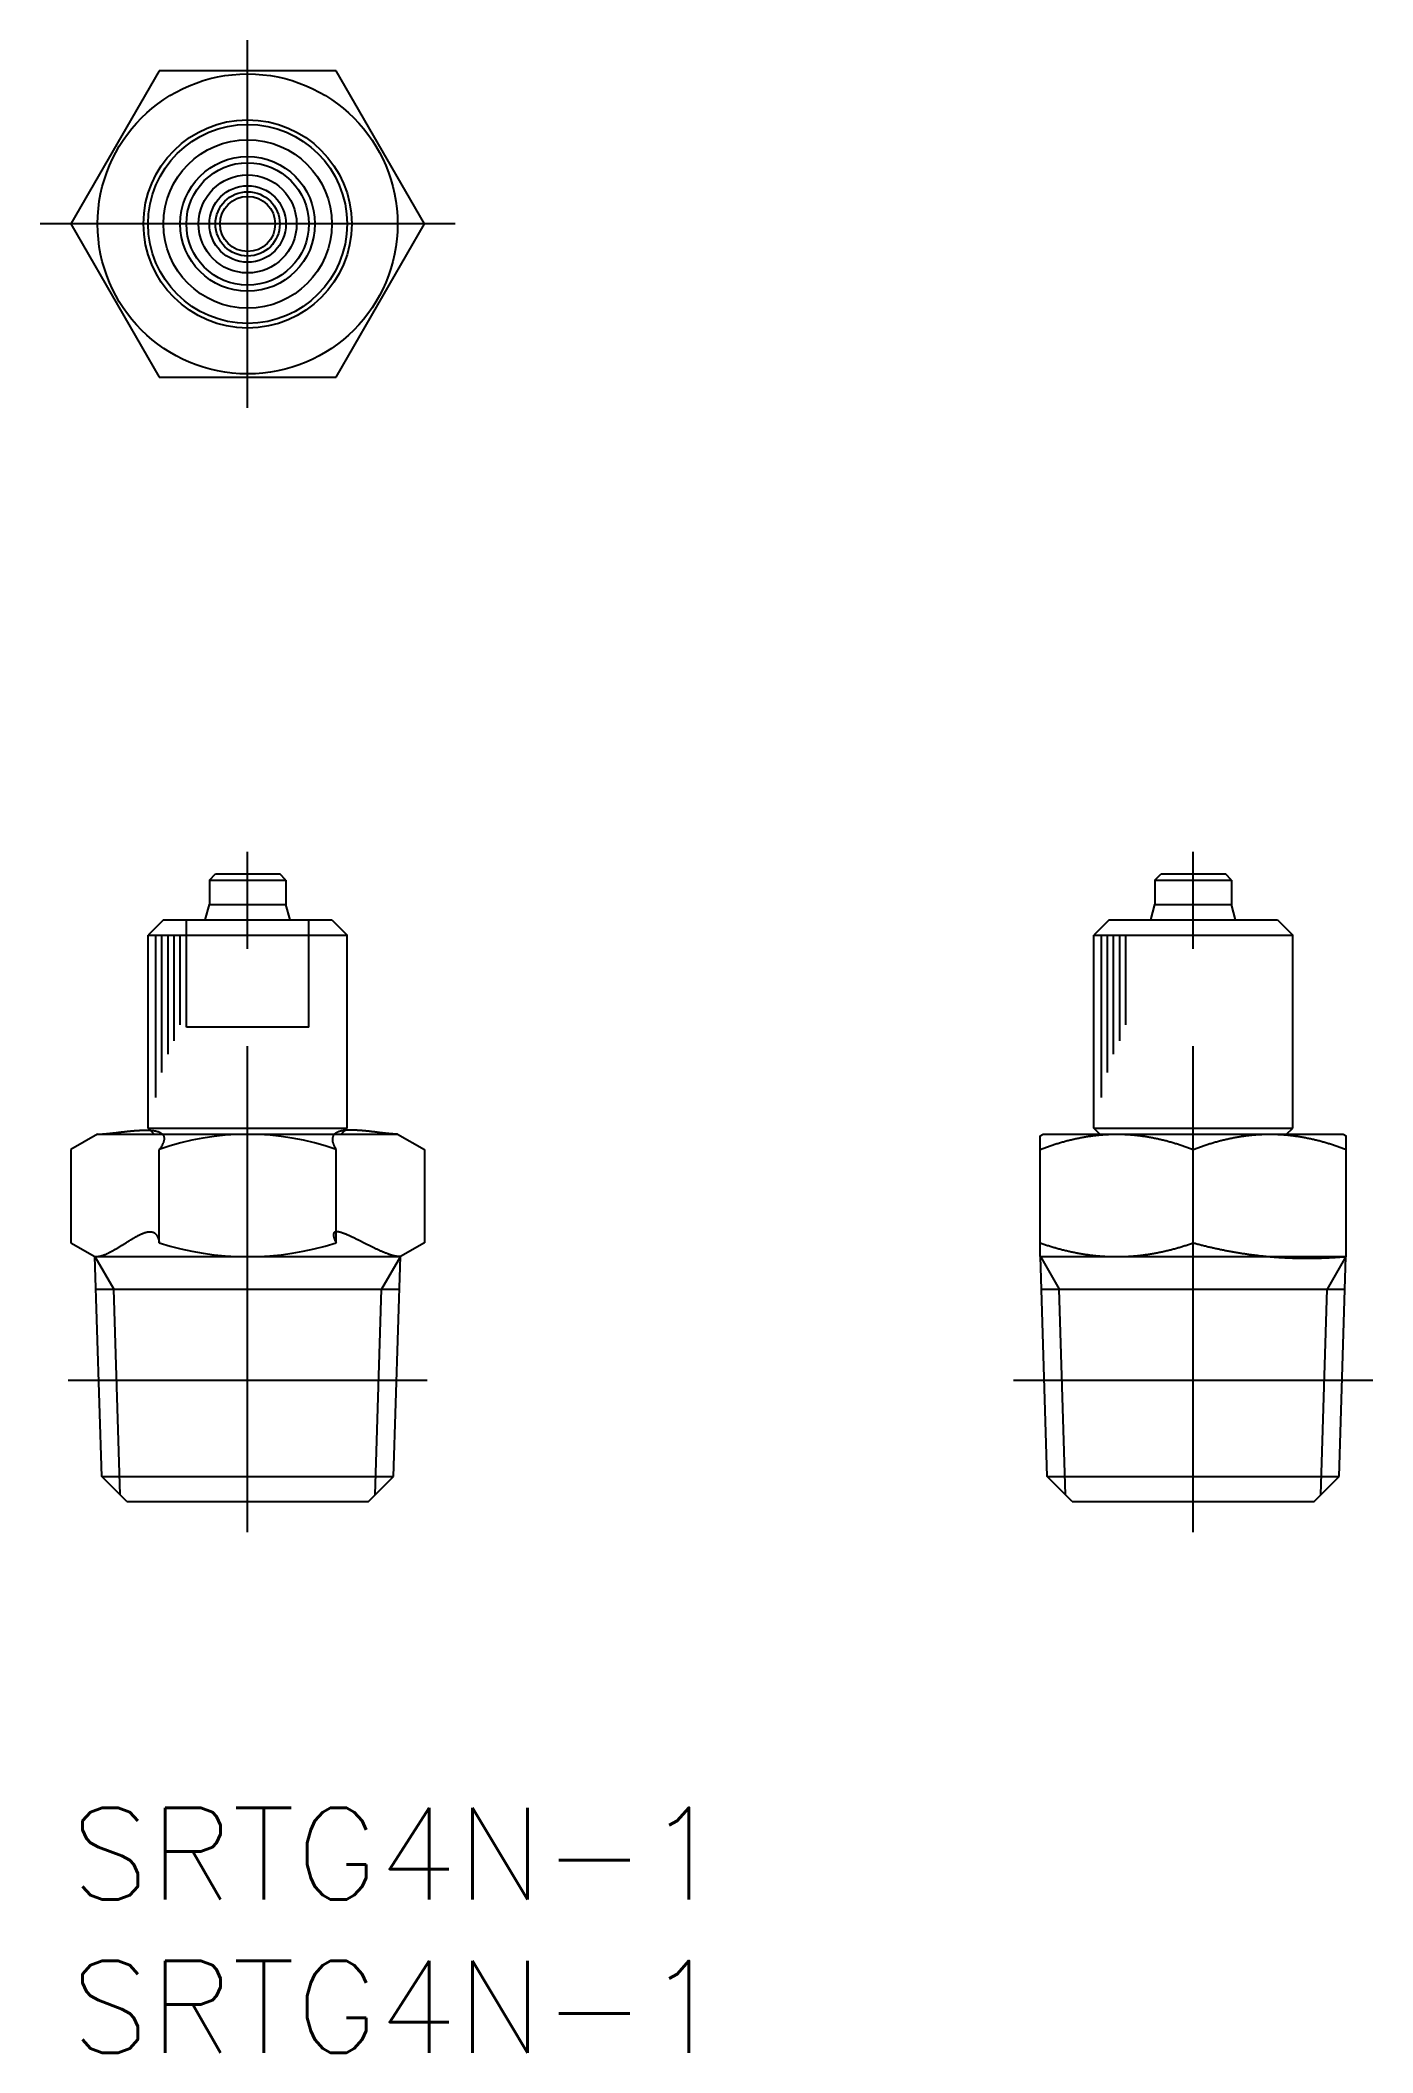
# Model space of a CAD drawing. Extents: x -1 to 42.5, y -8 to 57.7.
import ezdxf

# ---------------------------------------------------------------- set-up
doc = ezdxf.new("R2010")
doc.units = 0
doc.header["$LTSCALE"] = 0.5
doc.linetypes.add('CENTER', pattern=[50.8, 31.75, -6.35, 6.35, -6.35])
doc.linetypes.add('DASHED', pattern=[19.05, 12.7, -6.35])
for name, color, linetype in [('MSM_CENTER', 1, 'CENTER'), ('MSM_CONTINUOUS', 7, 'CONTINUOUS'), ('MSM_DASHED', 4, 'DASHED'), ('MSM_NARROW', 5, 'CONTINUOUS'), ('MSM_PART_NUMBER', 7, 'CONTINUOUS')]:
    doc.layers.add(name, color=color, linetype=linetype)
doc.styles.get("Standard").update_dxf_attribs({"font": 'txt.shx', "height": 3, "bigfont": 'bigfont.shx'})

# ---------------------------------------------------------------- blocks, each defined once
blk = doc.blocks.new('*U2')
at = {"layer": 'MSM_PART_NUMBER'}
blk.add_text('SRTG4N-1', height=3, dxfattribs=at).set_placement((0, -3))
blk = doc.blocks.new('*U3')
at = {"layer": 'MSM_PART_NUMBER'}
blk.add_text('SRTG4N-1', height=3, dxfattribs=at).set_placement((0, -8))

msp = doc.modelspace()

# ---------------------------------------------------------------- linework, layer by layer
at = {"layer": 'MSM_CENTER'}
for p, q in [((5.775, 45.727), (5.775, 57.727)), ((12.549, 51.727), (-0.998, 51.727)), ((5.775, 9), (5.775, 31.5)), ((36.658, 9), (36.658, 31.5)), ((-0.089, 13.97), (11.639, 13.97)), ((30.794, 13.97), (42.522, 13.97))]:
    msp.add_line(p, q, dxfattribs=at)
at = {"layer": 'MSM_CONTINUOUS'}
for p, q in [((2.889, 56.727), (0.002, 51.727)), ((8.662, 56.727), (2.889, 56.727)), ((11.549, 51.727), (8.662, 56.727)), ((0.002, 51.727), (2.889, 46.727)), ((8.662, 46.727), (11.549, 51.727)), ((2.889, 46.727), (8.662, 46.727)), ((4.525, 30.3), (4.725, 30.5)), ((4.525, 30.3), (4.525, 29.506)), ((4.525, 30.3), (7.025, 30.3)), ((4.725, 30.5), (6.825, 30.5)), ((7.025, 30.3), (6.825, 30.5)), ((7.025, 30.3), (7.025, 29.506)), ((35.408, 30.3), (35.608, 30.5)), ((35.408, 30.3), (37.908, 30.3)), ((35.408, 30.3), (35.408, 29.506)), ((35.608, 30.5), (37.708, 30.5)), ((37.908, 30.3), (37.708, 30.5)), ((37.908, 30.3), (37.908, 29.506)), ((3.025, 29), (2.525, 28.5)), ((3.025, 29), (8.525, 29)), ((4.39, 29), (4.525, 29.506)), ((4.525, 29.506), (7.025, 29.506)), ((7.161, 29), (7.025, 29.506)), ((8.525, 29), (9.025, 28.5)), ((33.908, 29), (33.408, 28.5)), ((33.908, 29), (39.408, 29)), ((35.272, 29), (35.408, 29.506)), ((35.408, 29.506), (37.908, 29.506)), ((38.043, 29), (37.908, 29.506)), ((39.408, 29), (39.908, 28.5)), ((2.525, 28.5), (9.025, 28.5)), ((2.525, 22.2), (2.525, 28.5)), ((9.025, 22.2), (9.025, 28.5)), ((33.408, 22.2), (33.408, 28.5)), ((33.408, 28.5), (39.908, 28.5)), ((39.908, 22.2), (39.908, 28.5)), ((0.875, 22), (0.002, 21.496)), ((0.875, 22), (10.675, 22)), ((2.525, 22.2), (9.025, 22.2)), ((2.725, 22), (2.525, 22.2)), ((8.825, 22), (9.025, 22.2)), ((10.675, 22), (11.549, 21.496)), ((31.658, 21.942), (31.758, 22)), ((31.658, 18.006), (31.658, 21.942)), ((31.758, 22), (41.558, 22)), ((33.608, 22), (33.408, 22.2)), ((33.408, 22.2), (39.908, 22.2)), ((39.708, 22), (39.908, 22.2)), ((41.558, 22), (41.658, 21.942)), ((41.658, 18.006), (41.658, 21.942)), ((0.002, 21.496), (0.002, 18.452)), ((2.889, 18.452), (2.889, 21.496)), ((8.662, 18.452), (8.662, 21.496)), ((11.549, 21.496), (11.549, 18.452)), ((36.658, 18.452), (36.658, 21.496)), ((0.002, 18.452), (0.785, 18)), ((11.549, 18.452), (10.765, 18)), ((1.01, 10.815), (0.785, 18)), ((0.785, 18), (10.765, 18)), ((10.541, 10.815), (10.765, 18)), ((31.658, 18.006), (31.668, 18)), ((31.668, 18), (41.648, 18)), ((31.892, 10.815), (31.668, 18)), ((41.423, 10.815), (41.648, 18)), ((41.648, 18), (41.658, 18.006)), ((0.819, 16.936), (10.732, 16.936)), ((31.701, 16.936), (41.615, 16.936)), ((1.01, 10.815), (10.541, 10.815)), ((1.825, 10), (1.01, 10.815)), ((9.725, 10), (10.541, 10.815)), ((32.708, 10), (31.892, 10.815)), ((31.892, 10.815), (41.423, 10.815)), ((40.608, 10), (41.423, 10.815)), ((1.825, 10), (9.725, 10)), ((32.708, 10), (40.608, 10))]:
    msp.add_line(p, q, dxfattribs=at)
for points in [[(0.875, 22, 0), (0.888, 22, 0), (0.902, 22, 0), (0.916, 22, 0), (0.93, 22, 0), (0.944, 22.001, 0), (0.959, 22.001, 0), (0.974, 22.002, 0), (0.989, 22.003, 0), (1.005, 22.004, 0), (1.021, 22.005, 0), (1.037, 22.006, 0), (1.053, 22.007, 0), (1.07, 22.008, 0), (1.087, 22.009, 0), (1.104, 22.011, 0), (1.121, 22.012, 0), (1.139, 22.014, 0), (1.157, 22.015, 0), (1.175, 22.017, 0), (1.193, 22.019, 0), (1.211, 22.021, 0), (1.23, 22.023, 0), (1.249, 22.024, 0), (1.268, 22.027, 0), (1.287, 22.029, 0), (1.306, 22.031, 0), (1.326, 22.033, 0), (1.345, 22.035, 0), (1.365, 22.037, 0), (1.385, 22.04, 0), (1.405, 22.042, 0), (1.425, 22.044, 0), (1.446, 22.047, 0), (1.466, 22.049, 0), (1.487, 22.051, 0), (1.507, 22.054, 0), (1.528, 22.056, 0), (1.549, 22.059, 0), (1.57, 22.061, 0), (1.591, 22.064, 0), (1.612, 22.066, 0), (1.633, 22.069, 0), (1.655, 22.071, 0), (1.676, 22.074, 0), (1.697, 22.076, 0), (1.719, 22.079, 0), (1.74, 22.081, 0), (1.762, 22.083, 0), (1.783, 22.086, 0), (1.805, 22.088, 0), (1.826, 22.09, 0), (1.848, 22.093, 0), (1.87, 22.095, 0), (1.891, 22.097, 0), (1.913, 22.099, 0), (1.934, 22.102, 0), (1.956, 22.104, 0), (1.977, 22.106, 0), (1.999, 22.108, 0), (2.02, 22.11, 0), (2.041, 22.112, 0), (2.063, 22.113, 0), (2.084, 22.115, 0), (2.105, 22.117, 0), (2.126, 22.118, 0), (2.147, 22.12, 0), (2.168, 22.121, 0), (2.189, 22.123, 0), (2.21, 22.124, 0), (2.23, 22.125, 0), (2.251, 22.126, 0), (2.271, 22.127, 0), (2.291, 22.128, 0), (2.312, 22.129, 0), (2.332, 22.13, 0), (2.351, 22.13, 0), (2.371, 22.131, 0), (2.391, 22.131, 0), (2.41, 22.131, 0), (2.429, 22.132, 0), (2.448, 22.132, 0), (2.467, 22.131, 0), (2.486, 22.131, 0), (2.504, 22.131, 0), (2.523, 22.13, 0), (2.541, 22.13, 0), (2.559, 22.129, 0), (2.576, 22.128, 0), (2.594, 22.127, 0), (2.611, 22.126, 0), (2.628, 22.124, 0), (2.645, 22.123, 0), (2.661, 22.121, 0), (2.678, 22.119, 0), (2.694, 22.117, 0), (2.709, 22.115, 0), (2.725, 22.112, 0), (2.74, 22.11, 0), (2.755, 22.107, 0), (2.769, 22.104, 0), (2.784, 22.101, 0), (2.798, 22.098, 0), (2.811, 22.094, 0), (2.825, 22.091, 0), (2.838, 22.087, 0), (2.85, 22.083, 0), (2.863, 22.078, 0), (2.875, 22.074, 0), (2.886, 22.069, 0), (2.898, 22.064, 0), (2.909, 22.059, 0), (2.919, 22.054, 0), (2.929, 22.048, 0), (2.939, 22.042, 0), (2.949, 22.036, 0), (2.958, 22.03, 0), (2.966, 22.024, 0), (2.975, 22.017, 0), (2.983, 22.01, 0), (2.99, 22.003, 0), (2.997, 21.995, 0), (3.004, 21.987, 0), (3.01, 21.979, 0), (3.015, 21.971, 0), (3.021, 21.963, 0), (3.025, 21.954, 0), (3.03, 21.945, 0), (3.034, 21.936, 0), (3.037, 21.926, 0), (3.04, 21.916, 0), (3.042, 21.906, 0), (3.044, 21.895, 0), (3.046, 21.885, 0), (3.047, 21.874, 0), (3.047, 21.863, 0), (3.047, 21.851, 0), (3.047, 21.839, 0), (3.045, 21.827, 0), (3.044, 21.814, 0), (3.041, 21.802, 0), (3.039, 21.788, 0), (3.035, 21.775, 0), (3.032, 21.761, 0), (3.027, 21.747, 0), (3.022, 21.733, 0), (3.016, 21.718, 0), (3.01, 21.703, 0), (3.004, 21.688, 0), (2.996, 21.672, 0), (2.988, 21.656, 0), (2.98, 21.64, 0), (2.97, 21.623, 0), (2.961, 21.606, 0), (2.95, 21.588, 0), (2.939, 21.57, 0), (2.927, 21.552, 0), (2.915, 21.534, 0), (2.902, 21.515, 0), (2.888, 21.496, 0)], [(10.675, 22, 0), (10.662, 22, 0), (10.648, 22, 0), (10.634, 22, 0), (10.62, 22, 0), (10.606, 22.001, 0), (10.591, 22.001, 0), (10.577, 22.002, 0), (10.562, 22.003, 0), (10.546, 22.004, 0), (10.531, 22.005, 0), (10.515, 22.006, 0), (10.499, 22.007, 0), (10.482, 22.008, 0), (10.466, 22.009, 0), (10.449, 22.011, 0), (10.432, 22.012, 0), (10.415, 22.014, 0), (10.398, 22.015, 0), (10.38, 22.017, 0), (10.362, 22.019, 0), (10.344, 22.021, 0), (10.326, 22.023, 0), (10.308, 22.024, 0), (10.29, 22.027, 0), (10.271, 22.029, 0), (10.252, 22.031, 0), (10.233, 22.033, 0), (10.214, 22.035, 0), (10.195, 22.037, 0), (10.176, 22.04, 0), (10.156, 22.042, 0), (10.137, 22.044, 0), (10.117, 22.047, 0), (10.097, 22.049, 0), (10.077, 22.051, 0), (10.057, 22.054, 0), (10.037, 22.056, 0), (10.017, 22.059, 0), (9.997, 22.061, 0), (9.977, 22.064, 0), (9.956, 22.066, 0), (9.936, 22.069, 0), (9.915, 22.071, 0), (9.895, 22.074, 0), (9.874, 22.076, 0), (9.854, 22.079, 0), (9.833, 22.081, 0), (9.812, 22.083, 0), (9.792, 22.086, 0), (9.771, 22.088, 0), (9.75, 22.09, 0), (9.729, 22.093, 0), (9.709, 22.095, 0), (9.688, 22.097, 0), (9.667, 22.099, 0), (9.646, 22.102, 0), (9.626, 22.104, 0), (9.605, 22.106, 0), (9.584, 22.108, 0), (9.564, 22.11, 0), (9.543, 22.112, 0), (9.523, 22.113, 0), (9.502, 22.115, 0), (9.482, 22.117, 0), (9.461, 22.118, 0), (9.441, 22.12, 0), (9.421, 22.121, 0), (9.401, 22.123, 0), (9.381, 22.124, 0), (9.361, 22.125, 0), (9.341, 22.126, 0), (9.321, 22.127, 0), (9.302, 22.128, 0), (9.282, 22.129, 0), (9.263, 22.13, 0), (9.244, 22.13, 0), (9.225, 22.131, 0), (9.206, 22.131, 0), (9.187, 22.131, 0), (9.168, 22.132, 0), (9.15, 22.132, 0), (9.132, 22.131, 0), (9.113, 22.131, 0), (9.096, 22.131, 0), (9.078, 22.13, 0), (9.06, 22.13, 0), (9.043, 22.129, 0), (9.026, 22.128, 0), (9.008, 22.127, 0), (8.992, 22.126, 0), (8.975, 22.124, 0), (8.959, 22.123, 0), (8.943, 22.121, 0), (8.927, 22.119, 0), (8.911, 22.117, 0), (8.896, 22.115, 0), (8.88, 22.112, 0), (8.865, 22.11, 0), (8.851, 22.107, 0), (8.836, 22.104, 0), (8.822, 22.101, 0), (8.808, 22.098, 0), (8.795, 22.094, 0), (8.782, 22.091, 0), (8.769, 22.087, 0), (8.756, 22.083, 0), (8.744, 22.078, 0), (8.732, 22.074, 0), (8.72, 22.069, 0), (8.708, 22.064, 0), (8.697, 22.059, 0), (8.686, 22.054, 0), (8.676, 22.048, 0), (8.666, 22.042, 0), (8.656, 22.036, 0), (8.647, 22.03, 0), (8.638, 22.024, 0), (8.629, 22.017, 0), (8.621, 22.01, 0), (8.613, 22.003, 0), (8.606, 21.995, 0), (8.598, 21.987, 0), (8.592, 21.979, 0), (8.585, 21.971, 0), (8.579, 21.963, 0), (8.574, 21.954, 0), (8.569, 21.945, 0), (8.564, 21.936, 0), (8.56, 21.926, 0), (8.556, 21.916, 0), (8.553, 21.906, 0), (8.55, 21.895, 0), (8.548, 21.885, 0), (8.546, 21.874, 0), (8.544, 21.863, 0), (8.543, 21.851, 0), (8.542, 21.839, 0), (8.542, 21.827, 0), (8.543, 21.814, 0), (8.544, 21.802, 0), (8.545, 21.788, 0), (8.547, 21.775, 0), (8.549, 21.761, 0), (8.552, 21.747, 0), (8.556, 21.733, 0), (8.56, 21.718, 0), (8.564, 21.703, 0), (8.569, 21.688, 0), (8.575, 21.672, 0), (8.581, 21.656, 0), (8.588, 21.64, 0), (8.595, 21.623, 0), (8.603, 21.606, 0), (8.611, 21.588, 0), (8.62, 21.57, 0), (8.629, 21.552, 0), (8.64, 21.534, 0), (8.65, 21.515, 0), (8.662, 21.496, 0)], [(31.657, 21.496, 0), (31.687, 21.508, 0), (31.717, 21.519, 0), (31.747, 21.531, 0), (31.777, 21.543, 0), (31.807, 21.554, 0), (31.837, 21.565, 0), (31.867, 21.577, 0), (31.897, 21.588, 0), (31.928, 21.599, 0), (31.958, 21.609, 0), (31.988, 21.62, 0), (32.019, 21.63, 0), (32.049, 21.641, 0), (32.08, 21.651, 0), (32.11, 21.661, 0), (32.141, 21.671, 0), (32.172, 21.681, 0), (32.203, 21.691, 0), (32.233, 21.7, 0), (32.264, 21.71, 0), (32.295, 21.719, 0), (32.326, 21.728, 0), (32.357, 21.737, 0), (32.388, 21.746, 0), (32.419, 21.755, 0), (32.45, 21.764, 0), (32.481, 21.772, 0), (32.513, 21.78, 0), (32.544, 21.788, 0), (32.575, 21.796, 0), (32.606, 21.804, 0), (32.638, 21.812, 0), (32.669, 21.82, 0), (32.701, 21.827, 0), (32.732, 21.834, 0), (32.764, 21.842, 0), (32.795, 21.849, 0), (32.827, 21.855, 0), (32.858, 21.862, 0), (32.89, 21.869, 0), (32.922, 21.875, 0), (32.953, 21.881, 0), (32.985, 21.887, 0), (33.017, 21.893, 0), (33.049, 21.899, 0), (33.081, 21.905, 0), (33.112, 21.91, 0), (33.144, 21.916, 0), (33.176, 21.921, 0), (33.208, 21.926, 0), (33.24, 21.931, 0), (33.272, 21.935, 0), (33.304, 21.94, 0), (33.336, 21.944, 0), (33.368, 21.948, 0), (33.4, 21.953, 0), (33.432, 21.956, 0), (33.464, 21.96, 0), (33.497, 21.964, 0), (33.529, 21.967, 0), (33.561, 21.97, 0), (33.593, 21.973, 0), (33.625, 21.976, 0), (33.657, 21.979, 0), (33.69, 21.982, 0), (33.722, 21.984, 0), (33.754, 21.986, 0), (33.786, 21.988, 0), (33.818, 21.99, 0), (33.851, 21.992, 0), (33.883, 21.994, 0), (33.915, 21.995, 0), (33.948, 21.996, 0), (33.98, 21.997, 0), (34.012, 21.998, 0), (34.044, 21.999, 0), (34.077, 21.999, 0), (34.109, 22, 0), (34.141, 22, 0), (34.174, 22, 0), (34.206, 22, 0), (34.238, 21.999, 0), (34.27, 21.999, 0), (34.303, 21.998, 0), (34.335, 21.997, 0), (34.367, 21.996, 0), (34.4, 21.995, 0), (34.432, 21.994, 0), (34.464, 21.992, 0), (34.496, 21.99, 0), (34.529, 21.988, 0), (34.561, 21.986, 0), (34.593, 21.984, 0), (34.625, 21.982, 0), (34.658, 21.979, 0), (34.69, 21.976, 0), (34.722, 21.973, 0), (34.754, 21.97, 0), (34.786, 21.967, 0), (34.818, 21.964, 0), (34.85, 21.96, 0), (34.883, 21.956, 0), (34.915, 21.953, 0), (34.947, 21.948, 0), (34.979, 21.944, 0), (35.011, 21.94, 0), (35.043, 21.935, 0), (35.075, 21.931, 0), (35.107, 21.926, 0), (35.139, 21.921, 0), (35.171, 21.916, 0), (35.202, 21.91, 0), (35.234, 21.905, 0), (35.266, 21.899, 0), (35.298, 21.893, 0), (35.33, 21.887, 0), (35.361, 21.881, 0), (35.393, 21.875, 0), (35.425, 21.869, 0), (35.456, 21.862, 0), (35.488, 21.855, 0), (35.52, 21.849, 0), (35.551, 21.842, 0), (35.583, 21.834, 0), (35.614, 21.827, 0), (35.646, 21.82, 0), (35.677, 21.812, 0), (35.708, 21.804, 0), (35.74, 21.796, 0), (35.771, 21.788, 0), (35.802, 21.78, 0), (35.833, 21.772, 0), (35.865, 21.764, 0), (35.896, 21.755, 0), (35.927, 21.746, 0), (35.958, 21.737, 0), (35.989, 21.728, 0), (36.02, 21.719, 0), (36.051, 21.71, 0), (36.082, 21.7, 0), (36.112, 21.691, 0), (36.143, 21.681, 0), (36.174, 21.671, 0), (36.204, 21.661, 0), (36.235, 21.651, 0), (36.266, 21.641, 0), (36.296, 21.63, 0), (36.326, 21.62, 0), (36.357, 21.609, 0), (36.387, 21.599, 0), (36.417, 21.588, 0), (36.448, 21.577, 0), (36.478, 21.565, 0), (36.508, 21.554, 0), (36.538, 21.543, 0), (36.568, 21.531, 0), (36.598, 21.519, 0), (36.628, 21.508, 0), (36.657, 21.496, 0)], [(36.657, 21.496, 0), (36.687, 21.508, 0), (36.717, 21.519, 0), (36.747, 21.531, 0), (36.777, 21.543, 0), (36.807, 21.554, 0), (36.837, 21.565, 0), (36.867, 21.577, 0), (36.897, 21.588, 0), (36.928, 21.599, 0), (36.958, 21.609, 0), (36.988, 21.62, 0), (37.019, 21.63, 0), (37.049, 21.641, 0), (37.08, 21.651, 0), (37.11, 21.661, 0), (37.141, 21.671, 0), (37.172, 21.681, 0), (37.203, 21.691, 0), (37.233, 21.7, 0), (37.264, 21.71, 0), (37.295, 21.719, 0), (37.326, 21.728, 0), (37.357, 21.737, 0), (37.388, 21.746, 0), (37.419, 21.755, 0), (37.45, 21.764, 0), (37.481, 21.772, 0), (37.513, 21.78, 0), (37.544, 21.788, 0), (37.575, 21.796, 0), (37.606, 21.804, 0), (37.638, 21.812, 0), (37.669, 21.82, 0), (37.701, 21.827, 0), (37.732, 21.834, 0), (37.764, 21.842, 0), (37.795, 21.849, 0), (37.827, 21.855, 0), (37.858, 21.862, 0), (37.89, 21.869, 0), (37.922, 21.875, 0), (37.953, 21.881, 0), (37.985, 21.887, 0), (38.017, 21.893, 0), (38.049, 21.899, 0), (38.081, 21.905, 0), (38.112, 21.91, 0), (38.144, 21.916, 0), (38.176, 21.921, 0), (38.208, 21.926, 0), (38.24, 21.931, 0), (38.272, 21.935, 0), (38.304, 21.94, 0), (38.336, 21.944, 0), (38.368, 21.948, 0), (38.4, 21.953, 0), (38.432, 21.956, 0), (38.464, 21.96, 0), (38.497, 21.964, 0), (38.529, 21.967, 0), (38.561, 21.97, 0), (38.593, 21.973, 0), (38.625, 21.976, 0), (38.657, 21.979, 0), (38.69, 21.982, 0), (38.722, 21.984, 0), (38.754, 21.986, 0), (38.786, 21.988, 0), (38.818, 21.99, 0), (38.851, 21.992, 0), (38.883, 21.994, 0), (38.915, 21.995, 0), (38.948, 21.996, 0), (38.98, 21.997, 0), (39.012, 21.998, 0), (39.044, 21.999, 0), (39.077, 21.999, 0), (39.109, 22, 0), (39.141, 22, 0), (39.174, 22, 0), (39.206, 22, 0), (39.238, 21.999, 0), (39.27, 21.999, 0), (39.303, 21.998, 0), (39.335, 21.997, 0), (39.367, 21.996, 0), (39.4, 21.995, 0), (39.432, 21.994, 0), (39.464, 21.992, 0), (39.496, 21.99, 0), (39.529, 21.988, 0), (39.561, 21.986, 0), (39.593, 21.984, 0), (39.625, 21.982, 0), (39.658, 21.979, 0), (39.69, 21.976, 0), (39.722, 21.973, 0), (39.754, 21.97, 0), (39.786, 21.967, 0), (39.818, 21.964, 0), (39.85, 21.96, 0), (39.883, 21.956, 0), (39.915, 21.953, 0), (39.947, 21.948, 0), (39.979, 21.944, 0), (40.011, 21.94, 0), (40.043, 21.935, 0), (40.075, 21.931, 0), (40.107, 21.926, 0), (40.139, 21.921, 0), (40.171, 21.916, 0), (40.202, 21.91, 0), (40.234, 21.905, 0), (40.266, 21.899, 0), (40.298, 21.893, 0), (40.33, 21.887, 0), (40.361, 21.881, 0), (40.393, 21.875, 0), (40.425, 21.869, 0), (40.456, 21.862, 0), (40.488, 21.855, 0), (40.52, 21.849, 0), (40.551, 21.842, 0), (40.583, 21.834, 0), (40.614, 21.827, 0), (40.646, 21.82, 0), (40.677, 21.812, 0), (40.708, 21.804, 0), (40.74, 21.796, 0), (40.771, 21.788, 0), (40.802, 21.78, 0), (40.833, 21.772, 0), (40.865, 21.764, 0), (40.896, 21.755, 0), (40.927, 21.746, 0), (40.958, 21.737, 0), (40.989, 21.728, 0), (41.02, 21.719, 0), (41.051, 21.71, 0), (41.082, 21.7, 0), (41.112, 21.691, 0), (41.143, 21.681, 0), (41.174, 21.671, 0), (41.204, 21.661, 0), (41.235, 21.651, 0), (41.266, 21.641, 0), (41.296, 21.63, 0), (41.326, 21.62, 0), (41.357, 21.609, 0), (41.387, 21.599, 0), (41.417, 21.588, 0), (41.448, 21.577, 0), (41.478, 21.565, 0), (41.508, 21.554, 0), (41.538, 21.543, 0), (41.568, 21.531, 0), (41.598, 21.519, 0), (41.628, 21.508, 0), (41.657, 21.496, 0)], [(0.785, 18, 0), (0.799, 18, 0), (0.812, 18, 0), (0.826, 18.001, 0), (0.84, 18.001, 0), (0.854, 18.003, 0), (0.868, 18.004, 0), (0.883, 18.006, 0), (0.897, 18.008, 0), (0.911, 18.011, 0), (0.926, 18.014, 0), (0.941, 18.017, 0), (0.955, 18.02, 0), (0.97, 18.024, 0), (0.985, 18.028, 0), (1, 18.032, 0), (1.015, 18.037, 0), (1.031, 18.042, 0), (1.046, 18.047, 0), (1.061, 18.052, 0), (1.077, 18.057, 0), (1.092, 18.063, 0), (1.108, 18.069, 0), (1.124, 18.075, 0), (1.139, 18.082, 0), (1.155, 18.089, 0), (1.171, 18.096, 0), (1.187, 18.103, 0), (1.203, 18.11, 0), (1.219, 18.117, 0), (1.235, 18.125, 0), (1.251, 18.133, 0), (1.267, 18.141, 0), (1.284, 18.149, 0), (1.3, 18.157, 0), (1.316, 18.166, 0), (1.333, 18.175, 0), (1.349, 18.183, 0), (1.365, 18.192, 0), (1.382, 18.201, 0), (1.398, 18.211, 0), (1.415, 18.22, 0), (1.432, 18.229, 0), (1.448, 18.239, 0), (1.465, 18.249, 0), (1.481, 18.258, 0), (1.498, 18.268, 0), (1.515, 18.278, 0), (1.531, 18.288, 0), (1.548, 18.298, 0), (1.565, 18.308, 0), (1.581, 18.318, 0), (1.598, 18.328, 0), (1.615, 18.339, 0), (1.631, 18.349, 0), (1.648, 18.359, 0), (1.665, 18.37, 0), (1.681, 18.38, 0), (1.698, 18.39, 0), (1.714, 18.401, 0), (1.731, 18.411, 0), (1.748, 18.422, 0), (1.764, 18.432, 0), (1.781, 18.442, 0), (1.797, 18.453, 0), (1.814, 18.463, 0), (1.83, 18.473, 0), (1.846, 18.484, 0), (1.863, 18.494, 0), (1.879, 18.504, 0), (1.895, 18.514, 0), (1.912, 18.524, 0), (1.928, 18.534, 0), (1.944, 18.544, 0), (1.96, 18.554, 0), (1.976, 18.564, 0), (1.992, 18.573, 0), (2.008, 18.583, 0), (2.024, 18.592, 0), (2.04, 18.602, 0), (2.055, 18.611, 0), (2.071, 18.62, 0), (2.087, 18.629, 0), (2.102, 18.638, 0), (2.118, 18.646, 0), (2.133, 18.655, 0), (2.148, 18.663, 0), (2.163, 18.672, 0), (2.179, 18.68, 0), (2.194, 18.688, 0), (2.209, 18.695, 0), (2.223, 18.703, 0), (2.238, 18.71, 0), (2.253, 18.717, 0), (2.267, 18.724, 0), (2.282, 18.731, 0), (2.296, 18.737, 0), (2.31, 18.744, 0), (2.325, 18.75, 0), (2.339, 18.756, 0), (2.353, 18.761, 0), (2.366, 18.767, 0), (2.38, 18.772, 0), (2.394, 18.777, 0), (2.407, 18.781, 0), (2.42, 18.785, 0), (2.434, 18.789, 0), (2.447, 18.793, 0), (2.46, 18.797, 0), (2.472, 18.8, 0), (2.485, 18.803, 0), (2.498, 18.805, 0), (2.51, 18.808, 0), (2.522, 18.81, 0), (2.534, 18.811, 0), (2.546, 18.812, 0), (2.558, 18.813, 0), (2.57, 18.814, 0), (2.581, 18.814, 0), (2.592, 18.814, 0), (2.604, 18.814, 0), (2.615, 18.813, 0), (2.625, 18.812, 0), (2.636, 18.81, 0), (2.647, 18.808, 0), (2.657, 18.806, 0), (2.667, 18.803, 0), (2.677, 18.8, 0), (2.687, 18.797, 0), (2.696, 18.793, 0), (2.706, 18.788, 0), (2.715, 18.784, 0), (2.724, 18.778, 0), (2.733, 18.773, 0), (2.742, 18.767, 0), (2.75, 18.76, 0), (2.758, 18.753, 0), (2.766, 18.746, 0), (2.774, 18.738, 0), (2.782, 18.729, 0), (2.789, 18.72, 0), (2.797, 18.711, 0), (2.804, 18.701, 0), (2.81, 18.691, 0), (2.817, 18.68, 0), (2.823, 18.669, 0), (2.83, 18.657, 0), (2.835, 18.644, 0), (2.841, 18.631, 0), (2.847, 18.618, 0), (2.852, 18.604, 0), (2.857, 18.589, 0), (2.862, 18.574, 0), (2.866, 18.558, 0), (2.87, 18.542, 0), (2.874, 18.525, 0), (2.878, 18.508, 0), (2.882, 18.49, 0), (2.885, 18.472, 0), (2.888, 18.452, 0)], [(10.765, 18, 0), (10.751, 18, 0), (10.737, 18, 0), (10.723, 18.001, 0), (10.709, 18.001, 0), (10.694, 18.003, 0), (10.679, 18.004, 0), (10.664, 18.006, 0), (10.648, 18.008, 0), (10.632, 18.011, 0), (10.617, 18.014, 0), (10.6, 18.017, 0), (10.584, 18.02, 0), (10.567, 18.024, 0), (10.551, 18.028, 0), (10.534, 18.032, 0), (10.516, 18.037, 0), (10.499, 18.042, 0), (10.481, 18.047, 0), (10.464, 18.052, 0), (10.446, 18.057, 0), (10.428, 18.063, 0), (10.409, 18.069, 0), (10.391, 18.075, 0), (10.372, 18.082, 0), (10.354, 18.089, 0), (10.335, 18.096, 0), (10.316, 18.103, 0), (10.296, 18.11, 0), (10.277, 18.117, 0), (10.258, 18.125, 0), (10.238, 18.133, 0), (10.218, 18.141, 0), (10.199, 18.149, 0), (10.179, 18.157, 0), (10.159, 18.166, 0), (10.139, 18.175, 0), (10.119, 18.183, 0), (10.098, 18.192, 0), (10.078, 18.201, 0), (10.058, 18.211, 0), (10.037, 18.22, 0), (10.017, 18.229, 0), (9.996, 18.239, 0), (9.976, 18.249, 0), (9.955, 18.258, 0), (9.934, 18.268, 0), (9.914, 18.278, 0), (9.893, 18.288, 0), (9.872, 18.298, 0), (9.851, 18.308, 0), (9.831, 18.318, 0), (9.81, 18.328, 0), (9.789, 18.339, 0), (9.768, 18.349, 0), (9.747, 18.359, 0), (9.727, 18.37, 0), (9.706, 18.38, 0), (9.685, 18.39, 0), (9.664, 18.401, 0), (9.644, 18.411, 0), (9.623, 18.422, 0), (9.602, 18.432, 0), (9.582, 18.442, 0), (9.561, 18.453, 0), (9.541, 18.463, 0), (9.521, 18.473, 0), (9.5, 18.484, 0), (9.48, 18.494, 0), (9.46, 18.504, 0), (9.44, 18.514, 0), (9.42, 18.524, 0), (9.4, 18.534, 0), (9.381, 18.544, 0), (9.361, 18.554, 0), (9.342, 18.564, 0), (9.322, 18.573, 0), (9.303, 18.583, 0), (9.284, 18.592, 0), (9.265, 18.602, 0), (9.246, 18.611, 0), (9.227, 18.62, 0), (9.209, 18.629, 0), (9.19, 18.638, 0), (9.172, 18.646, 0), (9.154, 18.655, 0), (9.136, 18.663, 0), (9.119, 18.672, 0), (9.101, 18.68, 0), (9.084, 18.688, 0), (9.067, 18.695, 0), (9.05, 18.703, 0), (9.033, 18.71, 0), (9.016, 18.717, 0), (9, 18.724, 0), (8.984, 18.731, 0), (8.968, 18.737, 0), (8.953, 18.744, 0), (8.937, 18.75, 0), (8.922, 18.756, 0), (8.907, 18.761, 0), (8.893, 18.767, 0), (8.878, 18.772, 0), (8.864, 18.777, 0), (8.85, 18.781, 0), (8.837, 18.785, 0), (8.824, 18.789, 0), (8.811, 18.793, 0), (8.798, 18.797, 0), (8.785, 18.8, 0), (8.773, 18.803, 0), (8.762, 18.805, 0), (8.75, 18.808, 0), (8.739, 18.81, 0), (8.728, 18.811, 0), (8.718, 18.812, 0), (8.707, 18.813, 0), (8.698, 18.814, 0), (8.688, 18.814, 0), (8.679, 18.814, 0), (8.67, 18.814, 0), (8.662, 18.813, 0), (8.654, 18.812, 0), (8.646, 18.81, 0), (8.639, 18.808, 0), (8.632, 18.806, 0), (8.625, 18.803, 0), (8.619, 18.8, 0), (8.613, 18.797, 0), (8.608, 18.793, 0), (8.603, 18.788, 0), (8.599, 18.784, 0), (8.595, 18.778, 0), (8.591, 18.773, 0), (8.588, 18.767, 0), (8.585, 18.76, 0), (8.582, 18.753, 0), (8.58, 18.746, 0), (8.579, 18.738, 0), (8.578, 18.729, 0), (8.577, 18.72, 0), (8.577, 18.711, 0), (8.578, 18.701, 0), (8.579, 18.691, 0), (8.58, 18.68, 0), (8.582, 18.669, 0), (8.584, 18.657, 0), (8.587, 18.644, 0), (8.59, 18.631, 0), (8.594, 18.618, 0), (8.598, 18.604, 0), (8.603, 18.589, 0), (8.609, 18.574, 0), (8.615, 18.558, 0), (8.621, 18.542, 0), (8.628, 18.525, 0), (8.636, 18.508, 0), (8.644, 18.49, 0), (8.652, 18.472, 0), (8.662, 18.452, 0)], [(31.657, 18.452, 0), (31.688, 18.442, 0), (31.718, 18.431, 0), (31.748, 18.42, 0), (31.778, 18.41, 0), (31.808, 18.399, 0), (31.839, 18.389, 0), (31.869, 18.379, 0), (31.899, 18.369, 0), (31.93, 18.359, 0), (31.96, 18.35, 0), (31.991, 18.34, 0), (32.022, 18.33, 0), (32.052, 18.321, 0), (32.083, 18.312, 0), (32.114, 18.303, 0), (32.145, 18.294, 0), (32.175, 18.285, 0), (32.206, 18.276, 0), (32.237, 18.268, 0), (32.268, 18.259, 0), (32.299, 18.251, 0), (32.33, 18.242, 0), (32.361, 18.234, 0), (32.392, 18.226, 0), (32.423, 18.219, 0), (32.455, 18.211, 0), (32.486, 18.203, 0), (32.517, 18.196, 0), (32.548, 18.188, 0), (32.58, 18.181, 0), (32.611, 18.174, 0), (32.642, 18.167, 0), (32.674, 18.16, 0), (32.705, 18.154, 0), (32.737, 18.147, 0), (32.768, 18.141, 0), (32.8, 18.135, 0), (32.831, 18.128, 0), (32.863, 18.122, 0), (32.895, 18.117, 0), (32.926, 18.111, 0), (32.958, 18.105, 0), (32.99, 18.1, 0), (33.021, 18.095, 0), (33.053, 18.089, 0), (33.085, 18.084, 0), (33.117, 18.08, 0), (33.148, 18.075, 0), (33.18, 18.07, 0), (33.212, 18.066, 0), (33.244, 18.061, 0), (33.276, 18.057, 0), (33.308, 18.053, 0), (33.34, 18.049, 0), (33.372, 18.046, 0), (33.403, 18.042, 0), (33.435, 18.039, 0), (33.467, 18.035, 0), (33.499, 18.032, 0), (33.531, 18.029, 0), (33.563, 18.026, 0), (33.595, 18.023, 0), (33.628, 18.021, 0), (33.66, 18.018, 0), (33.692, 18.016, 0), (33.724, 18.014, 0), (33.756, 18.012, 0), (33.788, 18.01, 0), (33.82, 18.008, 0), (33.852, 18.007, 0), (33.884, 18.006, 0), (33.916, 18.004, 0), (33.949, 18.003, 0), (33.981, 18.002, 0), (34.013, 18.002, 0), (34.045, 18.001, 0), (34.077, 18, 0), (34.109, 18, 0), (34.141, 18, 0), (34.174, 18, 0), (34.206, 18, 0), (34.238, 18, 0), (34.27, 18.001, 0), (34.302, 18.002, 0), (34.334, 18.002, 0), (34.366, 18.003, 0), (34.398, 18.004, 0), (34.431, 18.006, 0), (34.463, 18.007, 0), (34.495, 18.008, 0), (34.527, 18.01, 0), (34.559, 18.012, 0), (34.591, 18.014, 0), (34.623, 18.016, 0), (34.655, 18.018, 0), (34.687, 18.021, 0), (34.719, 18.023, 0), (34.751, 18.026, 0), (34.783, 18.029, 0), (34.815, 18.032, 0), (34.847, 18.035, 0), (34.879, 18.039, 0), (34.911, 18.042, 0), (34.943, 18.046, 0), (34.975, 18.049, 0), (35.007, 18.053, 0), (35.039, 18.057, 0), (35.071, 18.061, 0), (35.103, 18.066, 0), (35.135, 18.07, 0), (35.167, 18.075, 0), (35.198, 18.08, 0), (35.23, 18.084, 0), (35.262, 18.089, 0), (35.294, 18.095, 0), (35.325, 18.1, 0), (35.357, 18.105, 0), (35.389, 18.111, 0), (35.42, 18.117, 0), (35.452, 18.122, 0), (35.484, 18.128, 0), (35.515, 18.135, 0), (35.547, 18.141, 0), (35.578, 18.147, 0), (35.61, 18.154, 0), (35.641, 18.16, 0), (35.672, 18.167, 0), (35.704, 18.174, 0), (35.735, 18.181, 0), (35.767, 18.188, 0), (35.798, 18.196, 0), (35.829, 18.203, 0), (35.86, 18.211, 0), (35.891, 18.219, 0), (35.923, 18.226, 0), (35.954, 18.234, 0), (35.985, 18.242, 0), (36.016, 18.251, 0), (36.047, 18.259, 0), (36.078, 18.268, 0), (36.109, 18.276, 0), (36.14, 18.285, 0), (36.17, 18.294, 0), (36.201, 18.303, 0), (36.232, 18.312, 0), (36.263, 18.321, 0), (36.293, 18.33, 0), (36.324, 18.34, 0), (36.354, 18.35, 0), (36.385, 18.359, 0), (36.415, 18.369, 0), (36.446, 18.379, 0), (36.476, 18.389, 0), (36.507, 18.399, 0), (36.537, 18.41, 0), (36.567, 18.42, 0), (36.597, 18.431, 0), (36.627, 18.442, 0), (36.657, 18.452, 0)], [(36.657, 18.452, 0), (36.688, 18.444, 0), (36.719, 18.436, 0), (36.749, 18.427, 0), (36.78, 18.419, 0), (36.811, 18.411, 0), (36.841, 18.403, 0), (36.872, 18.395, 0), (36.903, 18.387, 0), (36.933, 18.379, 0), (36.964, 18.372, 0), (36.995, 18.364, 0), (37.026, 18.356, 0), (37.056, 18.349, 0), (37.087, 18.341, 0), (37.118, 18.334, 0), (37.149, 18.326, 0), (37.18, 18.319, 0), (37.211, 18.312, 0), (37.242, 18.305, 0), (37.273, 18.297, 0), (37.303, 18.29, 0), (37.334, 18.283, 0), (37.365, 18.277, 0), (37.396, 18.27, 0), (37.427, 18.263, 0), (37.458, 18.256, 0), (37.49, 18.25, 0), (37.521, 18.243, 0), (37.552, 18.237, 0), (37.583, 18.23, 0), (37.614, 18.224, 0), (37.645, 18.218, 0), (37.676, 18.211, 0), (37.707, 18.205, 0), (37.738, 18.199, 0), (37.77, 18.193, 0), (37.801, 18.187, 0), (37.832, 18.182, 0), (37.863, 18.176, 0), (37.894, 18.17, 0), (37.926, 18.164, 0), (37.957, 18.159, 0), (37.988, 18.153, 0), (38.02, 18.148, 0), (38.051, 18.143, 0), (38.082, 18.137, 0), (38.113, 18.132, 0), (38.145, 18.127, 0), (38.176, 18.122, 0), (38.208, 18.117, 0), (38.239, 18.112, 0), (38.27, 18.107, 0), (38.302, 18.102, 0), (38.333, 18.098, 0), (38.364, 18.093, 0), (38.396, 18.088, 0), (38.427, 18.084, 0), (38.459, 18.079, 0), (38.49, 18.075, 0), (38.522, 18.071, 0), (38.553, 18.067, 0), (38.585, 18.062, 0), (38.616, 18.058, 0), (38.648, 18.054, 0), (38.679, 18.05, 0), (38.711, 18.047, 0), (38.742, 18.043, 0), (38.774, 18.039, 0), (38.805, 18.035, 0), (38.837, 18.032, 0), (38.869, 18.028, 0), (38.9, 18.025, 0), (38.932, 18.022, 0), (38.963, 18.018, 0), (38.995, 18.015, 0), (39.026, 18.012, 0), (39.058, 18.009, 0), (39.09, 18.006, 0), (39.121, 18.003, 0), (39.153, 18, 0), (39.185, 17.998, 0), (39.216, 17.995, 0), (39.248, 17.992, 0), (39.28, 17.99, 0), (39.311, 17.987, 0), (39.343, 17.985, 0), (39.375, 17.983, 0), (39.406, 17.98, 0), (39.438, 17.978, 0), (39.47, 17.976, 0), (39.501, 17.974, 0), (39.533, 17.972, 0), (39.565, 17.97, 0), (39.597, 17.969, 0), (39.628, 17.967, 0), (39.66, 17.965, 0), (39.692, 17.964, 0), (39.723, 17.962, 0), (39.755, 17.961, 0), (39.787, 17.959, 0), (39.819, 17.958, 0), (39.85, 17.957, 0), (39.882, 17.956, 0), (39.914, 17.955, 0), (39.946, 17.954, 0), (39.977, 17.953, 0), (40.009, 17.952, 0), (40.041, 17.951, 0), (40.073, 17.95, 0), (40.104, 17.95, 0), (40.136, 17.949, 0), (40.168, 17.949, 0), (40.2, 17.948, 0), (40.231, 17.948, 0), (40.263, 17.947, 0), (40.295, 17.947, 0), (40.327, 17.947, 0), (40.358, 17.947, 0), (40.39, 17.947, 0), (40.422, 17.947, 0), (40.454, 17.947, 0), (40.485, 17.948, 0), (40.517, 17.948, 0), (40.549, 17.948, 0), (40.58, 17.949, 0), (40.612, 17.949, 0), (40.644, 17.95, 0), (40.676, 17.95, 0), (40.707, 17.951, 0), (40.739, 17.952, 0), (40.771, 17.953, 0), (40.803, 17.954, 0), (40.834, 17.955, 0), (40.866, 17.956, 0), (40.898, 17.957, 0), (40.93, 17.958, 0), (40.961, 17.959, 0), (40.993, 17.961, 0), (41.025, 17.962, 0), (41.056, 17.964, 0), (41.088, 17.965, 0), (41.12, 17.967, 0), (41.151, 17.969, 0), (41.183, 17.971, 0), (41.215, 17.972, 0), (41.246, 17.974, 0), (41.278, 17.976, 0), (41.31, 17.978, 0), (41.341, 17.981, 0), (41.373, 17.983, 0), (41.405, 17.985, 0), (41.436, 17.987, 0), (41.468, 17.99, 0), (41.499, 17.992, 0), (41.531, 17.995, 0), (41.563, 17.997, 0), (41.594, 18, 0), (41.626, 18.003, 0), (41.657, 18.006, 0)]]:
    msp.add_polyline3d(points, dxfattribs=at)
for radius in [4.9, 3.4, 3.25, 2.75, 2.2, 2, 1.6, 1.25, 1.05, 0.9]:
    msp.add_circle((5.775, 51.727), radius, dxfattribs=at)
for centre, radius, start, end in [((5.775, 13.486), 8.514, 70.18081, 109.81919), ((5.775, 27.436), 9.436, 252.18683, 287.81317)]:
    msp.add_arc(centre, radius, start, end, dxfattribs=at)
at = {"layer": 'MSM_DASHED'}
for p, q in [((3.775, 25.5), (3.775, 29)), ((7.775, 25.5), (7.775, 29)), ((7.775, 25.5), (3.775, 25.5))]:
    msp.add_line(p, q, dxfattribs=at)
at = {"layer": 'MSM_NARROW'}
for p, q in [((2.775, 23.2), (2.775, 28.5)), ((2.975, 24.009), (2.975, 28.5)), ((3.175, 24.612), (3.175, 28.5)), ((3.375, 25.048), (3.375, 28.5)), ((3.575, 25.575), (3.575, 28.5)), ((33.658, 23.2), (33.658, 28.5)), ((33.858, 24.009), (33.858, 28.5)), ((34.058, 24.612), (34.058, 28.5)), ((34.258, 25.048), (34.258, 28.5)), ((34.458, 25.575), (34.458, 28.5)), ((0.785, 18), (1.4, 16.936)), ((10.765, 18), (10.151, 16.936)), ((31.668, 18), (32.282, 16.936)), ((41.648, 18), (41.034, 16.936)), ((1.61, 10.216), (1.4, 16.936)), ((9.941, 10.216), (10.151, 16.936)), ((32.492, 10.216), (32.282, 16.936)), ((40.824, 10.216), (41.034, 16.936))]:
    msp.add_line(p, q, dxfattribs=at)

# ---------------------------------------------------------------- block references
at = {"layer": 'MSM_CONTINUOUS'}
for name in ['*U2', '*U3']:
    msp.add_blockref(name, (0, 0), dxfattribs=at)

doc.saveas('drawing.dxf')
